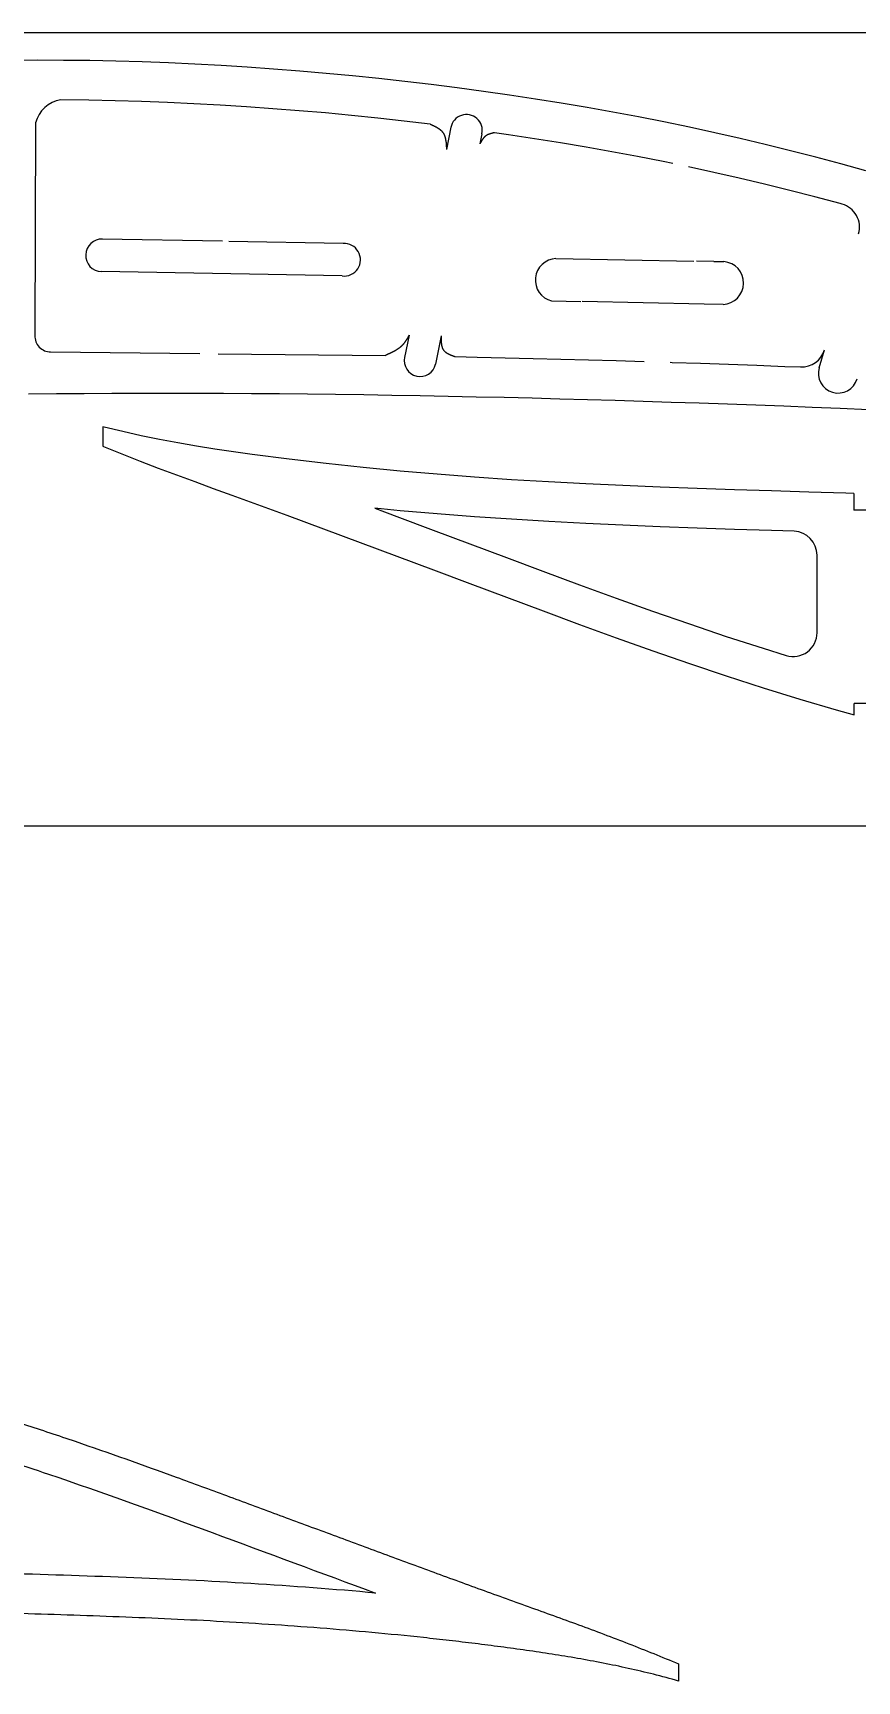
# Model space of a CAD drawing. Header units: millimetres. Extents: x -11497 to 404, y -3854 to 414.
# Drawn here: x -2168 to -2064, y -234.9 to -27 of the extents above; entities that cross this region are included whole.
import ezdxf

# ---------------------------------------------------------------- set-up
doc = ezdxf.new("R2010")
doc.units = ezdxf.units.MM
doc.layers.add('7', color=1, linetype='Continuous')

msp = doc.modelspace()

# ---------------------------------------------------------------- linework, layer by layer
at = {"color": 7}
for p, q in [((-1477.7821, -26.9943), (-2477.752, -26.9943)), ((-2115.2288, -38.8697), (-2115.7935, -41.6746)), ((-2111.3167, -39.7037), (-2111.5719, -40.9713)), ((-2144.0444, -53.2741), (-2159.24, -52.9963)), ((-2128.8488, -53.5519), (-2143.2845, -53.288)), ((-2082.0696, -55.8147), (-2084.2586, -55.7713)), ((-2128.9704, -57.6501), (-2159.3616, -57.0945)), ((-2102.5538, -60.804), (-2098.8481, -60.8775)), ((-2080.8937, -61.2333), (-2083.2759, -61.1861)), ((-2120.5141, -65.1226), (-2121.0816, -67.9413)), ((-2116.4478, -65.1902), (-2117.1695, -68.7753)), ((-2068.7649, -69.219), (-2068.1039, -66.9785)), ((-2064.3856, -85.0953), (-2064.3856, -87.1876)), ((-2061.3561, -87.1876), (-2064.3856, -87.1876)), ((-2061.3542, -111.5746), (-2064.3545, -111.5746)), ((-2064.3545, -113.0025), (-2064.3545, -111.5746)), ((-2477.7821, -126.9943), (-1477.7821, -126.9943))]:
    msp.add_line(p, q, dxfattribs=at)
at = {"color": 7, "linetype": 'Continuous', "lineweight": 25}
msp.add_line((-2086.5187, -232.7275), (-2086.518, -234.8892), dxfattribs=at)
at = {"color": 7}
for points in [[(-2117.837, -38.5018, 0), (-2117.8072, -38.5134, 0), (-2117.7874, -38.5238, 0), (-2117.7577, -38.5354, 0), (-2117.7379, -38.5468, 0), (-2117.7081, -38.5584, 0), (-2117.6883, -38.5698, 0), (-2117.6585, -38.5804, 0), (-2117.6388, -38.5918, 0), (-2117.609, -38.6034, 0), (-2117.5892, -38.6148, 0), (-2117.5595, -38.6264, 0), (-2117.5397, -38.6378, 0), (-2117.5099, -38.6494, 0), (-2117.4901, -38.6608, 0), (-2117.4604, -38.6724, 0), (-2117.4406, -38.6838, 0), (-2117.4108, -38.6954, 0), (-2117.391, -38.7068, 0), (-2117.3613, -38.7194, 0), (-2117.3415, -38.7308, 0), (-2117.3118, -38.7425, 0), (-2117.292, -38.7549, 0), (-2117.2622, -38.7665, 0), (-2117.2425, -38.7789, 0), (-2117.2227, -38.7903, 0), (-2117.193, -38.8029, 0), (-2117.1732, -38.8153, 0), (-2117.1435, -38.8279, 0), (-2117.1237, -38.8403, 0), (-2117.1039, -38.8527, 0), (-2117.0742, -38.8653, 0), (-2117.0544, -38.8777, 0), (-2117.0347, -38.8911, 0), (-2117.005, -38.9037, 0), (-2116.9852, -38.9171, 0), (-2116.9655, -38.9295, 0), (-2116.9457, -38.9429, 0), (-2116.916, -38.9565, 0), (-2116.8963, -38.9699, 0), (-2116.8765, -38.9833, 0), (-2116.8568, -38.9967, 0), (-2116.8271, -39.0113, 0), (-2116.8074, -39.0247, 0), (-2116.7877, -39.0391, 0), (-2116.7679, -39.0535, 0), (-2116.7482, -39.0679, 0), (-2116.7285, -39.0823, 0), (-2116.7088, -39.0967, 0), (-2116.6891, -39.1111, 0), (-2116.6694, -39.1265, 0), (-2116.6497, -39.1409, 0), (-2116.63, -39.1564, 0), (-2116.6103, -39.1718, 0), (-2116.5906, -39.1872, 0), (-2116.5709, -39.2026, 0), (-2116.5513, -39.219, 0), (-2116.5316, -39.2354, 0), (-2116.5119, -39.2508, 0), (-2116.4922, -39.2672, 0), (-2116.4825, -39.2834, 0), (-2116.4629, -39.3008, 0), (-2116.4432, -39.3172, 0), (-2116.4236, -39.3346, 0), (-2116.4139, -39.3518, 0), (-2116.3943, -39.3692, 0), (-2116.3746, -39.3866, 0), (-2116.365, -39.4048, 0), (-2116.3453, -39.4232, 0), (-2116.3257, -39.4406, 0), (-2116.3161, -39.4598, 0), (-2116.2965, -39.4782, 0), (-2116.2868, -39.4964, 0), (-2116.2772, -39.5156, 0), (-2116.2576, -39.535, 0), (-2116.248, -39.5542, 0), (-2116.2284, -39.5746, 0), (-2116.2188, -39.5938, 0), (-2116.2092, -39.614, 0), (-2116.1896, -39.6344, 0), (-2116.18, -39.6546, 0), (-2116.1704, -39.6758, 0), (-2116.1608, -39.696, 0), (-2116.1513, -39.7172, 0), (-2116.1317, -39.7386, 0), (-2116.1221, -39.7598, 0), (-2116.1126, -39.782, 0), (-2116.103, -39.8032, 0), (-2116.0934, -39.8254, 0), (-2116.0839, -39.8476, 0), (-2116.0743, -39.8698, 0), (-2116.0648, -39.892, 0), (-2116.0553, -39.9152, 0), (-2116.0457, -39.9373, 0), (-2116.0362, -39.9605, 0), (-2116.0266, -39.9837, 0), (-2116.0171, -40.0069, 0), (-2116.0176, -40.0299, 0), (-2116.008, -40.0531, 0), (-2115.9985, -40.0773, 0), (-2115.989, -40.1005, 0), (-2115.9795, -40.1247, 0), (-2115.98, -40.1487, 0), (-2115.9705, -40.1729, 0), (-2115.9609, -40.1971, 0), (-2115.9615, -40.2221, 0), (-2115.9519, -40.2463, 0), (-2115.9425, -40.2715, 0), (-2115.943, -40.2965, 0), (-2115.9335, -40.3217, 0), (-2115.924, -40.3469, 0), (-2115.9245, -40.3719, 0), (-2115.915, -40.3971, 0), (-2115.9155, -40.4221, 0), (-2115.906, -40.4483, 0), (-2115.9065, -40.4733, 0), (-2115.8971, -40.4995, 0), (-2115.8976, -40.5255, 0), (-2115.8881, -40.5517, 0), (-2115.8886, -40.5777, 0), (-2115.8792, -40.6039, 0), (-2115.8797, -40.6299, 0), (-2115.8702, -40.6561, 0), (-2115.8708, -40.683, 0), (-2115.8613, -40.7092, 0), (-2115.8618, -40.7362, 0), (-2115.8624, -40.7622, 0), (-2115.8529, -40.7894, 0), (-2115.8535, -40.8164, 0), (-2115.854, -40.8434, 0), (-2115.8446, -40.8706, 0), (-2115.8451, -40.8976, 0), (-2115.8457, -40.9246, 0), (-2115.8362, -40.9518, 0), (-2115.8368, -40.9788, 0), (-2115.8373, -41.0068, 0), (-2115.8279, -41.034, 0), (-2115.8284, -41.061, 0), (-2115.829, -41.089, 0), (-2115.8295, -41.116, 0), (-2115.8201, -41.1442, 0), (-2115.8207, -41.1722, 0), (-2115.8212, -41.1992, 0), (-2115.8218, -41.2272, 0), (-2115.8124, -41.2553, 0), (-2115.8129, -41.2823, 0), (-2115.8135, -41.3103, 0), (-2115.814, -41.3383, 0), (-2115.8046, -41.3665, 0), (-2115.8052, -41.3945, 0), (-2115.8057, -41.4225, 0), (-2115.8063, -41.4505, 0), (-2115.8069, -41.4785, 0), (-2115.7974, -41.5067, 0), (-2115.798, -41.5347, 0), (-2115.7986, -41.5627, 0), (-2115.7991, -41.5907, 0), (-2115.7997, -41.6187, 0), (-2115.7903, -41.6469, 0), (-2115.7909, -41.6749, 0)], [(-2109.7471, -39.5789, 0), (-2109.7672, -39.5825, 0), (-2109.7773, -39.5863, 0), (-2109.7974, -39.5899, 0), (-2109.8075, -39.5937, 0), (-2109.8275, -39.5973, 0), (-2109.8376, -39.6011, 0), (-2109.8577, -39.6046, 0), (-2109.8678, -39.6084, 0), (-2109.8878, -39.612, 0), (-2109.8979, -39.6158, 0), (-2109.918, -39.6194, 0), (-2109.9281, -39.6232, 0), (-2109.9482, -39.6268, 0), (-2109.9582, -39.6306, 0), (-2109.9783, -39.6342, 0), (-2109.9884, -39.638, 0), (-2110.0085, -39.6416, 0), (-2110.0186, -39.6454, 0), (-2110.0386, -39.65, 0), (-2110.0487, -39.6538, 0), (-2110.0688, -39.6574, 0), (-2110.0789, -39.6622, 0), (-2110.099, -39.6658, 0), (-2110.1091, -39.6696, 0), (-2110.1292, -39.6742, 0), (-2110.1392, -39.678, 0), (-2110.1593, -39.6826, 0), (-2110.1694, -39.6863, 0), (-2110.1895, -39.6909, 0), (-2110.1996, -39.6957, 0), (-2110.2197, -39.6993, 0), (-2110.2298, -39.7041, 0), (-2110.2499, -39.7087, 0), (-2110.26, -39.7135, 0), (-2110.2801, -39.7181, 0), (-2110.2902, -39.7219, 0), (-2110.3103, -39.7265, 0), (-2110.3204, -39.7323, 0), (-2110.3305, -39.7371, 0), (-2110.3506, -39.7417, 0), (-2110.3607, -39.7465, 0), (-2110.3808, -39.7511, 0), (-2110.3909, -39.7569, 0), (-2110.411, -39.7615, 0), (-2110.4211, -39.7673, 0), (-2110.4312, -39.7721, 0), (-2110.4513, -39.7777, 0), (-2110.4614, -39.7835, 0), (-2110.4816, -39.789, 0), (-2110.4917, -39.7948, 0), (-2110.5018, -39.8006, 0), (-2110.5219, -39.8062, 0), (-2110.532, -39.812, 0), (-2110.5422, -39.8178, 0), (-2110.5623, -39.8234, 0), (-2110.5724, -39.8302, 0), (-2110.5825, -39.836, 0), (-2110.6027, -39.8426, 0), (-2110.6128, -39.8494, 0), (-2110.6229, -39.8552, 0), (-2110.6431, -39.8618, 0), (-2110.6532, -39.8686, 0), (-2110.6633, -39.8754, 0), (-2110.6735, -39.8832, 0), (-2110.6936, -39.8898, 0), (-2110.7038, -39.8966, 0), (-2110.7139, -39.9044, 0), (-2110.7241, -39.9112, 0), (-2110.7442, -39.9188, 0), (-2110.7544, -39.9265, 0), (-2110.7646, -39.9343, 0), (-2110.7747, -39.9421, 0), (-2110.7849, -39.9499, 0), (-2110.805, -39.9575, 0), (-2110.8152, -39.9663, 0), (-2110.8254, -39.9741, 0), (-2110.8356, -39.9829, 0), (-2110.8457, -39.9907, 0), (-2110.8559, -39.9995, 0), (-2110.8761, -40.0081, 0), (-2110.8863, -40.0169, 0), (-2110.8965, -40.0267, 0), (-2110.9066, -40.0355, 0), (-2110.9168, -40.0453, 0), (-2110.927, -40.0541, 0), (-2110.9372, -40.0639, 0), (-2110.9474, -40.0737, 0), (-2110.9576, -40.0835, 0), (-2110.9678, -40.0933, 0), (-2110.978, -40.1031, 0), (-2110.9882, -40.1128, 0), (-2110.9984, -40.1236, 0), (-2111.0086, -40.1334, 0), (-2111.0189, -40.1442, 0), (-2111.0291, -40.155, 0), (-2111.0393, -40.1648, 0), (-2111.0495, -40.1756, 0), (-2111.0597, -40.1864, 0), (-2111.0699, -40.1972, 0), (-2111.0802, -40.209, 0), (-2111.0904, -40.2198, 0), (-2111.1006, -40.2306, 0), (-2111.1109, -40.2424, 0), (-2111.1211, -40.2532, 0), (-2111.1313, -40.265, 0), (-2111.1416, -40.2768, 0), (-2111.1518, -40.2886, 0), (-2111.162, -40.2994, 0), (-2111.1623, -40.3114, 0), (-2111.1725, -40.3242, 0), (-2111.1828, -40.336, 0), (-2111.193, -40.3477, 0), (-2111.2033, -40.3595, 0), (-2111.2135, -40.3723, 0), (-2111.2238, -40.3841, 0), (-2111.234, -40.3969, 0), (-2111.2343, -40.4089, 0), (-2111.2445, -40.4217, 0), (-2111.2548, -40.4335, 0), (-2111.265, -40.4463, 0), (-2111.2753, -40.4591, 0), (-2111.2856, -40.4719, 0), (-2111.2858, -40.4849, 0), (-2111.2961, -40.4977, 0), (-2111.3063, -40.5105, 0), (-2111.3166, -40.5233, 0), (-2111.3269, -40.5361, 0), (-2111.3271, -40.5501, 0), (-2111.3374, -40.5629, 0), (-2111.3477, -40.5757, 0), (-2111.358, -40.5895, 0), (-2111.3582, -40.6025, 0), (-2111.3685, -40.6152, 0), (-2111.3788, -40.629, 0), (-2111.389, -40.6418, 0), (-2111.3993, -40.6556, 0), (-2111.3996, -40.6696, 0), (-2111.4098, -40.6824, 0), (-2111.4201, -40.6962, 0), (-2111.4304, -40.71, 0), (-2111.4307, -40.723, 0), (-2111.441, -40.7368, 0), (-2111.4512, -40.7506, 0), (-2111.4615, -40.7644, 0), (-2111.4618, -40.7784, 0), (-2111.4721, -40.7912, 0), (-2111.4823, -40.805, 0), (-2111.4926, -40.8188, 0), (-2111.4929, -40.8328, 0), (-2111.5032, -40.8466, 0), (-2111.5135, -40.8604, 0), (-2111.5138, -40.8744, 0), (-2111.524, -40.8882, 0), (-2111.5343, -40.9019, 0), (-2111.5446, -40.9157, 0), (-2111.5449, -40.9297, 0), (-2111.5552, -40.9435, 0), (-2111.5654, -40.9573, 0), (-2111.5757, -40.9711, 0)], [(-2120.5169, -65.1229, 0), (-2120.5273, -65.1447, 0), (-2120.5378, -65.1675, 0), (-2120.5482, -65.1903, 0), (-2120.5687, -65.2119, 0), (-2120.5791, -65.2347, 0), (-2120.5896, -65.2575, 0), (-2120.6001, -65.2793, 0), (-2120.6205, -65.3019, 0), (-2120.631, -65.3237, 0), (-2120.6414, -65.3465, 0), (-2120.6519, -65.3682, 0), (-2120.6723, -65.3908, 0), (-2120.6828, -65.4126, 0), (-2120.6932, -65.4354, 0), (-2120.7037, -65.4572, 0), (-2120.7241, -65.4798, 0), (-2120.7346, -65.5016, 0), (-2120.745, -65.5234, 0), (-2120.7555, -65.5452, 0), (-2120.7759, -65.5678, 0), (-2120.7864, -65.5896, 0), (-2120.7968, -65.6114, 0), (-2120.8073, -65.6332, 0), (-2120.8277, -65.6547, 0), (-2120.8382, -65.6765, 0), (-2120.8486, -65.6983, 0), (-2120.869, -65.7199, 0), (-2120.8795, -65.7407, 0), (-2120.8899, -65.7625, 0), (-2120.9103, -65.7841, 0), (-2120.9208, -65.8049, 0), (-2120.9312, -65.8267, 0), (-2120.9516, -65.8473, 0), (-2120.9621, -65.8691, 0), (-2120.9725, -65.8899, 0), (-2120.9929, -65.9105, 0), (-2121.0033, -65.9312, 0), (-2121.0238, -65.9518, 0), (-2121.0342, -65.9726, 0), (-2121.0446, -65.9934, 0), (-2121.065, -66.013, 0), (-2121.0754, -66.0338, 0), (-2121.0959, -66.0544, 0), (-2121.1063, -66.0742, 0), (-2121.1267, -66.0938, 0), (-2121.1371, -66.1146, 0), (-2121.1475, -66.1344, 0), (-2121.1679, -66.154, 0), (-2121.1783, -66.1727, 0), (-2121.1987, -66.1923, 0), (-2121.2091, -66.2121, 0), (-2121.2295, -66.2307, 0), (-2121.2499, -66.2503, 0), (-2121.2602, -66.2691, 0), (-2121.2806, -66.2877, 0), (-2121.291, -66.3065, 0), (-2121.3114, -66.3251, 0), (-2121.3218, -66.3439, 0), (-2121.3421, -66.3615, 0), (-2121.3625, -66.3801, 0), (-2121.3729, -66.3979, 0), (-2121.3932, -66.4154, 0), (-2121.4136, -66.433, 0), (-2121.424, -66.4508, 0), (-2121.4443, -66.4684, 0), (-2121.4647, -66.486, 0), (-2121.485, -66.5026, 0), (-2121.4954, -66.5194, 0), (-2121.5157, -66.537, 0), (-2121.5361, -66.5536, 0), (-2121.5564, -66.5702, 0), (-2121.5667, -66.586, 0), (-2121.5871, -66.6026, 0), (-2121.6074, -66.6181, 0), (-2121.6277, -66.6347, 0), (-2121.648, -66.6503, 0), (-2121.6684, -66.6659, 0), (-2121.6887, -66.6815, 0), (-2121.699, -66.6973, 0), (-2121.7193, -66.7129, 0), (-2121.7396, -66.7275, 0), (-2121.76, -66.7431, 0), (-2121.7803, -66.7577, 0), (-2121.8005, -66.7723, 0), (-2121.8209, -66.7879, 0), (-2121.8412, -66.8024, 0), (-2121.8615, -66.817, 0), (-2121.8817, -66.8306, 0), (-2121.902, -66.8452, 0), (-2121.9223, -66.8598, 0), (-2121.9426, -66.8734, 0), (-2121.9629, -66.887, 0), (-2121.9832, -66.9016, 0), (-2122.0035, -66.9152, 0), (-2122.0238, -66.9288, 0), (-2122.044, -66.9424, 0), (-2122.0643, -66.956, 0), (-2122.0946, -66.9693, 0), (-2122.1149, -66.9819, 0), (-2122.1351, -66.9955, 0), (-2122.1554, -67.0081, 0), (-2122.1757, -67.0217, 0), (-2122.1959, -67.0343, 0), (-2122.2162, -67.0469, 0), (-2122.2365, -67.0605, 0), (-2122.2667, -67.0729, 0), (-2122.287, -67.0855, 0), (-2122.3072, -67.0971, 0), (-2122.3275, -67.1097, 0), (-2122.3478, -67.1223, 0), (-2122.378, -67.1346, 0), (-2122.3982, -67.1462, 0), (-2122.4185, -67.1588, 0), (-2122.4387, -67.1704, 0), (-2122.459, -67.183, 0), (-2122.4892, -67.1944, 0), (-2122.5095, -67.206, 0), (-2122.5297, -67.2176, 0), (-2122.55, -67.2302, 0), (-2122.5802, -67.2416, 0), (-2122.6005, -67.2532, 0), (-2122.6207, -67.2648, 0), (-2122.6409, -67.2763, 0), (-2122.6712, -67.2867, 0), (-2122.6914, -67.2983, 0), (-2122.7116, -67.3099, 0), (-2122.7419, -67.3213, 0), (-2122.7621, -67.3319, 0), (-2122.7823, -67.3435, 0), (-2122.8125, -67.3539, 0), (-2122.8328, -67.3655, 0), (-2122.853, -67.3761, 0), (-2122.8732, -67.3877, 0), (-2122.9035, -67.398, 0), (-2122.9237, -67.4086, 0), (-2122.9439, -67.4202, 0), (-2122.9741, -67.4306, 0), (-2122.9943, -67.4412, 0), (-2123.0246, -67.4516, 0), (-2123.0448, -67.4622, 0), (-2123.065, -67.4738, 0), (-2123.0952, -67.4842, 0), (-2123.1155, -67.4948, 0), (-2123.1357, -67.5054, 0), (-2123.1659, -67.5158, 0), (-2123.1861, -67.5263, 0), (-2123.2063, -67.5369, 0), (-2123.2365, -67.5473, 0), (-2123.2568, -67.5579, 0), (-2123.277, -67.5685, 0), (-2123.3072, -67.5789, 0), (-2123.3274, -67.5895, 0), (-2123.3576, -67.5989, 0), (-2123.3778, -67.6095, 0), (-2123.3981, -67.6201, 0), (-2123.4283, -67.6305, 0), (-2123.4485, -67.6411, 0), (-2123.4687, -67.6516, 0), (-2123.4989, -67.662, 0)], [(-2116.4474, -65.1904, 0), (-2116.4479, -65.2154, 0), (-2116.4484, -65.2394, 0), (-2116.4489, -65.2644, 0), (-2116.4494, -65.2894, 0), (-2116.4499, -65.3144, 0), (-2116.4504, -65.3394, 0), (-2116.4509, -65.3634, 0), (-2116.4514, -65.3884, 0), (-2116.4519, -65.4133, 0), (-2116.4524, -65.4373, 0), (-2116.4529, -65.4623, 0), (-2116.4534, -65.4873, 0), (-2116.4539, -65.5113, 0), (-2116.4544, -65.5363, 0), (-2116.4549, -65.5603, 0), (-2116.4554, -65.5853, 0), (-2116.4559, -65.6093, 0), (-2116.4564, -65.6343, 0), (-2116.4569, -65.6583, 0), (-2116.4574, -65.6823, 0), (-2116.4579, -65.7073, 0), (-2116.4584, -65.7313, 0), (-2116.4588, -65.7553, 0), (-2116.4593, -65.7793, 0), (-2116.4598, -65.8033, 0), (-2116.4603, -65.8273, 0), (-2116.4608, -65.8513, 0), (-2116.4613, -65.8753, 0), (-2116.4617, -65.8982, 0), (-2116.4522, -65.9224, 0), (-2116.4527, -65.9464, 0), (-2116.4532, -65.9694, 0), (-2116.4537, -65.9934, 0), (-2116.4541, -66.0164, 0), (-2116.4546, -66.0394, 0), (-2116.4451, -66.0626, 0), (-2116.4455, -66.0856, 0), (-2116.446, -66.1086, 0), (-2116.4465, -66.1316, 0), (-2116.4369, -66.1548, 0), (-2116.4374, -66.1778, 0), (-2116.4379, -66.1998, 0), (-2116.4383, -66.2218, 0), (-2116.4288, -66.245, 0), (-2116.4292, -66.267, 0), (-2116.4297, -66.289, 0), (-2116.4201, -66.3112, 0), (-2116.4205, -66.3332, 0), (-2116.411, -66.3554, 0), (-2116.4114, -66.3764, 0), (-2116.4119, -66.3984, 0), (-2116.4023, -66.4196, 0), (-2116.4027, -66.4406, 0), (-2116.3931, -66.4618, 0), (-2116.3936, -66.4827, 0), (-2116.384, -66.5039, 0), (-2116.3844, -66.5239, 0), (-2116.3748, -66.5451, 0), (-2116.3652, -66.5653, 0), (-2116.3656, -66.5853, 0), (-2116.3561, -66.6055, 0), (-2116.3565, -66.6255, 0), (-2116.3468, -66.6447, 0), (-2116.3373, -66.6649, 0), (-2116.3276, -66.6841, 0), (-2116.328, -66.7031, 0), (-2116.3184, -66.7223, 0), (-2116.3088, -66.7415, 0), (-2116.2992, -66.7607, 0), (-2116.2896, -66.7789, 0), (-2116.2899, -66.7969, 0), (-2116.2803, -66.8151, 0), (-2116.2707, -66.8333, 0), (-2116.261, -66.8515, 0), (-2116.2514, -66.8687, 0), (-2116.2417, -66.8869, 0), (-2116.2321, -66.9041, 0), (-2116.2224, -66.9213, 0), (-2116.2128, -66.9375, 0), (-2116.1931, -66.9549, 0), (-2116.1834, -66.9711, 0), (-2116.1738, -66.9873, 0), (-2116.1641, -67.0035, 0), (-2116.1544, -67.0187, 0), (-2116.1347, -67.0351, 0), (-2116.125, -67.0503, 0), (-2116.1153, -67.0655, 0), (-2116.0956, -67.0809, 0), (-2116.0859, -67.0951, 0), (-2116.0762, -67.1103, 0), (-2116.0565, -67.1247, 0), (-2116.0468, -67.1389, 0), (-2116.0271, -67.1533, 0), (-2116.0174, -67.1665, 0), (-2115.9976, -67.1809, 0), (-2115.9879, -67.1941, 0), (-2115.9682, -67.2075, 0), (-2115.9484, -67.2209, 0), (-2115.9387, -67.2341, 0), (-2115.919, -67.2465, 0), (-2115.8992, -67.2599, 0), (-2115.8895, -67.2721, 0), (-2115.8697, -67.2845, 0), (-2115.85, -67.2969, 0), (-2115.8302, -67.3093, 0), (-2115.8205, -67.3215, 0), (-2115.8007, -67.3329, 0), (-2115.7809, -67.3443, 0), (-2115.7612, -67.3567, 0), (-2115.7414, -67.3681, 0), (-2115.7216, -67.3795, 0), (-2115.7118, -67.3897, 0), (-2115.692, -67.4012, 0), (-2115.6723, -67.4126, 0), (-2115.6525, -67.423, 0), (-2115.6327, -67.4334, 0), (-2115.6129, -67.4448, 0), (-2115.5931, -67.4552, 0), (-2115.5733, -67.4656, 0), (-2115.5535, -67.475, 0), (-2115.5337, -67.4854, 0), (-2115.5039, -67.496, 0), (-2115.4841, -67.5054, 0), (-2115.4643, -67.5158, 0), (-2115.4445, -67.5252, 0), (-2115.4247, -67.5346, 0), (-2115.4049, -67.544, 0), (-2115.3851, -67.5534, 0), (-2115.3652, -67.5628, 0), (-2115.3354, -67.5724, 0), (-2115.3156, -67.5818, 0), (-2115.2958, -67.5912, 0), (-2115.276, -67.5996, 0), (-2115.2562, -67.609, 0), (-2115.2263, -67.6176, 0), (-2115.2065, -67.627, 0), (-2115.1867, -67.6354, 0), (-2115.1668, -67.6438, 0), (-2115.137, -67.6534, 0), (-2115.1172, -67.6619, 0), (-2115.0974, -67.6703, 0), (-2115.0775, -67.6787, 0), (-2115.0477, -67.6873, 0), (-2115.0279, -67.6957, 0), (-2115.008, -67.7041, 0), (-2114.9782, -67.7127, 0), (-2114.9584, -67.7211, 0), (-2114.9385, -67.7295, 0), (-2114.9087, -67.7371, 0), (-2114.8888, -67.7455, 0), (-2114.869, -67.7539, 0), (-2114.8392, -67.7625, 0), (-2114.8193, -67.7699, 0), (-2114.7995, -67.7783, 0), (-2114.7697, -67.7869, 0), (-2114.7498, -67.7943, 0), (-2114.73, -67.8027, 0), (-2114.7001, -67.8113, 0), (-2114.6803, -67.8187, 0)]]:
    msp.add_polyline3d(points, dxfattribs=at)
for centre, radius, start, end in [((-2113.2727, -39.2867), 2, 347.965481, 169.268786), ((-2159.2815, -55.0458), 2.0503, 87.760331, 267.760331), ((-2128.7075, -55.607), 2.0599, 262.668177, 93.933824), ((-2101.8605, -58.1752), 2.7188, 92.485263, 255.216347), ((-2080.9923, -58.5337), 2.7014, 272.09396, 85.633881), ((-2119.1218, -68.3398), 2.0003, 167.424812, 347.424812), ((-2066.3697, -69.9255), 2.4972, 163.564263, 343.564263)]:
    msp.add_arc(centre, radius, start, end, dxfattribs=at)
at = {"color": 7, "linetype": 'Continuous', "lineweight": 25}
for points, knots in [([(-2086.518, -234.8892), (-2087.5575, -234.5712), (-2089.6661, -234.0359), (-2092.8396, -233.2772), (-2096.0367, -232.6147), (-2099.2481, -232.0217), (-2102.4721, -231.4932), (-2105.7048, -231.0143), (-2108.944, -230.5724), (-2112.188, -230.1593), (-2115.4363, -229.7732), (-2119.7725, -229.2913), (-2125.2021, -228.7533), (-2131.7297, -228.2021), (-2138.2668, -227.7344), (-2144.8121, -227.3478), (-2151.3633, -227.0279), (-2157.919, -226.763), (-2164.4779, -226.5379), (-2171.039, -226.3364), (-2179.789, -226.0858), (-2190.7286, -225.7846), (-2203.8575, -225.4741), (-2214.7972, -225.2754), (-2223.5468, -225.1581), (-2230.1074, -225.0909), (-2236.6662, -225.0442), (-2243.2227, -225.0208), (-2249.7764, -225.0192), (-2256.327, -225.0417), (-2262.874, -225.0902), (-2269.417, -225.166), (-2274.8657, -225.2528), (-2279.2222, -225.336), (-2282.4882, -225.4091), (-2285.209, -225.4675), (-2287.3847, -225.5276), (-2289.5597, -225.5923), (-2292.2773, -225.6808), (-2294.4513, -225.7351), (-2296.7538, -225.7908), (-2298.5769, -225.8469), (-2301.0068, -225.9276), (-2302.8288, -225.9922), (-2304.6503, -226.0624), (-2306.4713, -226.138), (-2308.2919, -226.2151), (-2310.7189, -226.3194), (-2313.7516, -226.4572), (-2317.3892, -226.6308), (-2321.0253, -226.8128), (-2325.8714, -227.0671), (-2330.7147, -227.3368), (-2335.5551, -227.6234), (-2339.1841, -227.8455), (-2342.8118, -228.0742), (-2346.4382, -228.3101), (-2350.0636, -228.5514), (-2353.6879, -228.7964), (-2357.3113, -229.0461), (-2360.934, -229.296), (-2364.5564, -229.5411), (-2368.1791, -229.7754), (-2371.8022, -229.9937), (-2374.8221, -230.1573), (-2377.2383, -230.279), (-2379.0506, -230.3663), (-2380.8629, -230.4499), (-2382.6753, -230.5289), (-2384.4882, -230.5964), (-2386.3015, -230.6472), (-2388.1153, -230.6734), (-2389.9292, -230.6699), (-2391.7427, -230.6291), (-2393.5549, -230.5523), (-2395.3646, -230.4285), (-2397.1703, -230.2604), (-2398.9701, -230.0264), (-2400.4347, -229.6318), (-2401.5408, -229.1385), (-2402.195, -228.759), (-2402.6923, -228.4152), (-2403.1717, -228.0468), (-2403.619, -227.6392), (-2403.9732, -227.2461), (-2404.1668, -227.0145), (-2404.304, -226.8341), (-2404.4308, -226.6464), (-2404.5438, -226.45), (-2404.6464, -226.248), (-2404.7544, -226.0493), (-2404.8556, -225.8472), (-2404.9293, -225.6332), (-2404.9879, -225.4149), (-2405.032, -225.1927), (-2405.0647, -224.9686), (-2405.0914, -224.6676), (-2405.0951, -224.2891), (-2405.0498, -223.9132), (-2404.9929, -223.6168), (-2404.9383, -223.3968), (-2404.8733, -223.1798), (-2404.7751, -222.8941), (-2404.6314, -222.5445), (-2404.4312, -222.1378), (-2404.1352, -221.6105), (-2403.7174, -220.9802), (-2403.1672, -220.2593), (-2402.5804, -219.5675), (-2401.9691, -218.8979), (-2401.3397, -218.2451), (-2400.6999, -217.6025), (-2399.8385, -216.7543), (-2398.7369, -215.7194), (-2397.3772, -214.5191), (-2395.9775, -213.3655), (-2394.5446, -212.2537), (-2392.5946, -210.8233), (-2390.0925, -209.1257), (-2387.0062, -207.2181), (-2383.8459, -205.4353), (-2380.6166, -203.78), (-2377.3274, -202.2468), (-2373.9872, -200.8273), (-2370.6082, -199.5023), (-2367.1972, -198.2608), (-2363.7576, -197.0994), (-2360.2942, -196.009), (-2356.8092, -194.988), (-2353.3066, -194.0271), (-2349.788, -193.1233), (-2346.2547, -192.276), (-2342.7078, -191.4844), (-2337.9616, -190.5024), (-2332.0004, -189.4068), (-2326.0071, -188.4837), (-2321.1971, -187.8396), (-2317.5825, -187.4041), (-2313.9615, -187.0151), (-2310.3355, -186.6632), (-2306.7031, -186.3704), (-2303.0682, -186.0939), (-2299.4317, -185.822), (-2297.0054, -185.6627), (-2295.7919, -185.5932)], [0, 0, 0, 0, 0.00737426, 0.01474851, 0.02212277, 0.02949703, 0.03687129, 0.04424554, 0.0516198, 0.05899406, 0.06636831, 0.07374257, 0.08849108, 0.1032396, 0.11798811, 0.13273663, 0.14748514, 0.16223365, 0.17698217, 0.19173068, 0.2064792, 0.23597622, 0.26547325, 0.29497028, 0.3097188, 0.32446731, 0.33921582, 0.35396434, 0.36871285, 0.38346137, 0.39820988, 0.41295839, 0.42770691, 0.43508116, 0.44245542, 0.44982968, 0.45351681, 0.45720394, 0.46457819, 0.47195245, 0.47195245, 0.48020319, 0.48432856, 0.48845394, 0.49257931, 0.49670468, 0.50083005, 0.50495542, 0.51320616, 0.52145691, 0.52970765, 0.53795839, 0.55445988, 0.56271062, 0.57096137, 0.57921211, 0.58746285, 0.59571359, 0.60396434, 0.61221508, 0.62046582, 0.62871657, 0.63696731, 0.64521805, 0.6534688, 0.65759417, 0.66171954, 0.66584491, 0.66997028, 0.67409565, 0.67822102, 0.6823464, 0.68647177, 0.69059714, 0.69472251, 0.69884788, 0.70297325, 0.70709862, 0.711224, 0.71328668, 0.71534937, 0.71638071, 0.71741205, 0.71947474, 0.72050608, 0.72102175, 0.72153742, 0.7220531, 0.72256877, 0.72308444, 0.72360011, 0.72411578, 0.72463145, 0.72514712, 0.7256628, 0.72617847, 0.72669414, 0.72772548, 0.72875682, 0.7292725, 0.72978817, 0.73030384, 0.73081951, 0.73185085, 0.7328822, 0.73391354, 0.73597622, 0.73803891, 0.7401016, 0.74216428, 0.74422697, 0.74628965, 0.74835234, 0.75247771, 0.75660308, 0.76072845, 0.76485383, 0.7689792, 0.77722994, 0.78548068, 0.79373143, 0.80198217, 0.81023291, 0.81848365, 0.8267344, 0.83498514, 0.84323588, 0.85148663, 0.85973737, 0.86798811, 0.87623886, 0.8844896, 0.89274034, 0.90099108, 0.91749257, 0.93399406, 0.9422448, 0.95049554, 0.95874629, 0.96699703, 0.97524777, 0.98349851, 0.99174926, 1, 1, 1, 1]), ([(-2295.7919, -185.5932), (-2294.6647, -185.5917), (-2292.4105, -185.57), (-2289.0297, -185.5064), (-2285.6489, -185.4393), (-2282.2676, -185.4095), (-2278.8862, -185.4071), (-2274.3777, -185.4484), (-2269.8702, -185.5508), (-2265.3644, -185.7126), (-2260.8603, -185.9135), (-2255.234, -186.241), (-2248.4898, -186.7477), (-2241.7557, -187.3718), (-2235.0325, -188.1064), (-2228.3235, -188.9584), (-2221.6303, -189.9293), (-2212.7323, -191.3934), (-2201.6686, -193.5591), (-2188.5132, -196.7154), (-2177.6648, -199.7826), (-2169.0646, -202.4939), (-2160.5114, -205.3505), (-2152.0195, -208.3837), (-2143.5556, -211.4937), (-2137.2142, -213.8434), (-2130.8727, -216.1931), (-2124.5309, -218.5419), (-2118.1847, -220.8787), (-2112.891, -222.8124), (-2108.6523, -224.3484), (-2105.47, -225.4917), (-2102.289, -226.6384), (-2099.1109, -227.7931), (-2095.9421, -228.9732), (-2092.7826, -230.1786), (-2089.6415, -231.4305), (-2087.5529, -232.2791), (-2086.5187, -232.7275)], [0, 0, 0, 0, 0.015625, 0.03125, 0.046875, 0.0625, 0.078125, 0.09375, 0.125, 0.140625, 0.15625, 0.1875, 0.21875, 0.25, 0.28125, 0.3125, 0.34375, 0.375, 0.4375, 0.5, 0.5625, 0.59375, 0.625, 0.6875, 0.71875, 0.75, 0.78125, 0.8125, 0.84375, 0.875, 0.890625, 0.90625, 0.921875, 0.9375, 0.953125, 0.96875, 0.984375, 1, 1, 1, 1]), ([(-2286.827, -190.4654), (-2286.1091, -190.4528), (-2285.3912, -190.4416), (-2281.0166, -190.3915), (-2277.3621, -190.4046), (-2266.4056, -190.6096), (-2259.1105, -190.9606), (-2248.1808, -191.7943), (-2244.5398, -192.1246), (-2237.2621, -192.8843), (-2233.6225, -193.3151), (-2222.7384, -194.766), (-2215.5264, -195.9437), (-2201.2057, -198.7931), (-2194.0972, -200.466), (-2183.5087, -203.3293), (-2179.9903, -204.3432), (-2172.9836, -206.4875), (-2169.5001, -207.6158), (-2159.0942, -211.1255), (-2152.216, -213.6321), (-2138.4793, -218.7003), (-2131.6187, -221.2564), (-2124.7499, -223.7893)], [0.050233065, 0.050233065, 0.050233065, 0.050233065, 0.0625, 0.0625, 0.125, 0.125, 0.25, 0.25, 0.3125, 0.3125, 0.375, 0.375, 0.5, 0.5, 0.625, 0.625, 0.6875, 0.6875, 0.75, 0.75, 0.875, 0.875, 1, 1, 1, 1]), ([(-2124.7499, -223.7893), (-2129.9908, -223.3084), (-2135.2355, -222.9164), (-2145.7313, -222.2795), (-2150.9823, -222.0333), (-2161.4879, -221.6254), (-2166.7425, -221.4616), (-2177.2525, -221.1531), (-2182.5078, -221.0062), (-2198.2748, -220.5902), (-2208.7893, -220.3601), (-2229.8178, -220.0691), (-2240.3318, -220.001), (-2256.1024, -220.0356), (-2261.3592, -220.0708), (-2269.2444, -220.1645), (-2271.8727, -220.2025), (-2275.8152, -220.2697), (-2277.1294, -220.2936), (-2279.7577, -220.3458), (-2281.0718, -220.375), (-2283.7001, -220.4328), (-2285.0143, -220.4608), (-2286.4647, -220.4994), (-2286.6009, -220.503), (-2286.7372, -220.5068)], [0, 0, 0, 0, 0.0625, 0.0625, 0.125, 0.125, 0.1875, 0.1875, 0.25, 0.25, 0.375, 0.375, 0.5, 0.5, 0.5625, 0.5625, 0.59375, 0.59375, 0.609375, 0.609375, 0.625, 0.625, 0.640625, 0.640625, 0.642245062, 0.642245062, 0.642245062, 0.642245062])]:
    msp.add_open_spline(points, degree=3, knots=knots, dxfattribs=at)
at = {"layer": '7', "color": 7, "linetype": 'Continuous'}
for points in [[(-2062.8586, -44.3972), (-2066.0231, -43.5204), (-2069.1962, -42.6721), (-2072.3709, -41.8539), (-2075.5524, -41.0682), (-2078.7415, -40.3102), (-2081.9364, -39.586), (-2085.1398, -38.8893), (-2088.3521, -38.2251), (-2091.576, -37.5894), (-2094.8114, -36.9831), (-2098.0564, -36.4023), (-2101.307, -35.8532), (-2104.5722, -35.3314), (-2107.8519, -34.8368), (-2111.139, -34.3658), (-2114.4345, -33.9224), (-2117.7354, -33.5028), (-2121.0419, -33.1118), (-2124.3517, -32.7448), (-2127.665, -32.4056), (-2130.9817, -32.0912), (-2134.295, -31.8051), (-2137.6138, -31.5467), (-2140.9329, -31.3113), (-2144.2486, -31.1062), (-2147.5688, -30.9278), (-2150.8844, -30.7748), (-2154.1977, -30.6529), (-2157.5144, -30.5559), (-2160.8207, -30.4875), (-2164.1297, -30.451), (-2167.4351, -30.4387), (-2170.7332, -30.4579)], [(-2087.2146, -43.4802), (-2088.4534, -43.2241), (-2091.6773, -42.5884), (-2094.9127, -41.982), (-2098.1577, -41.4012), (-2101.4083, -40.8522), (-2104.6735, -40.3303), (-2107.9532, -39.8357), (-2109.7477, -39.5786)], [(-2101.9784, -55.459), (-2084.5891, -55.7647)], [(-2082.0696, -55.8147), (-2080.7867, -55.8401)], [(-2083.2759, -61.1861), (-2098.6522, -60.8813)], [(-2144.628, -67.4499), (-2123.4976, -67.6618)], [(-2114.6805, -67.8192), (-2111.9105, -67.8773), (-2108.3774, -67.9562), (-2104.8658, -68.041), (-2101.3634, -68.1312), (-2097.8673, -68.2262), (-2094.3626, -68.3286), (-2090.848, -68.4325)], [(-2168.5427, -72.5246), (-2165.0275, -72.4904), (-2161.5157, -72.463), (-2158.0153, -72.444), (-2154.5075, -72.4354), (-2150.9979, -72.4309), (-2147.4758, -72.4361), (-2143.953, -72.4464), (-2140.4188, -72.4673), (-2136.8769, -72.4946), (-2133.3314, -72.5292), (-2129.7823, -72.5709), (-2126.2316, -72.6198), (-2122.6753, -72.675), (-2119.1242, -72.7349), (-2115.5784, -72.8015), (-2112.0401, -72.8757), (-2108.5071, -72.9546), (-2104.9954, -73.0394), (-2101.4931, -73.1296), (-2097.997, -73.2246), (-2094.4923, -73.327), (-2090.9777, -73.4309), (-2087.4377, -73.5463), (-2083.8827, -73.6635), (-2080.3272, -73.7877), (-2076.7639, -73.9174), (-2073.2007, -74.0491), (-2069.646, -74.1873), (-2066.0904, -74.3296), (-2062.5409, -74.4725)], [(-2064.3856, -85.0953), (-2065.3846, -85.0648), (-2070.0756, -84.9177), (-2074.7684, -84.7676), (-2079.4611, -84.6135), (-2084.1514, -84.4515), (-2088.8412, -84.2764), (-2093.5292, -84.0835), (-2098.2163, -83.8675), (-2102.9021, -83.6226), (-2107.5876, -83.3437), (-2112.2774, -83.0265), (-2116.9635, -82.6675), (-2121.6458, -82.2646), (-2126.3231, -81.8148), (-2130.9973, -81.3152), (-2135.6673, -80.7626), (-2140.333, -80.1552), (-2142.6803, -79.8269), (-2145.0248, -79.4787), (-2147.3643, -79.1067), (-2149.6977, -78.7069), (-2152.0246, -78.2723), (-2154.3429, -77.8001), (-2156.6524, -77.2852), (-2158.9955, -76.7128), (-2159.1703, -76.6615), (-2159.1703, -79.1176)], [(-2159.1703, -79.1176), (-2159.0954, -79.1497), (-2156.7695, -80.0877), (-2154.4722, -80.9904), (-2152.167, -81.8725), (-2149.8562, -82.7398), (-2147.542, -83.5952), (-2145.2234, -84.4437), (-2142.9036, -85.2874), (-2140.5828, -86.132), (-2135.9477, -87.8291), (-2131.318, -89.5379), (-2126.6937, -91.2566), (-2122.0717, -92.9811), (-2117.4519, -94.7106), (-2112.8302, -96.4421), (-2108.2075, -98.1727), (-2103.6062, -99.8904), (-2099.0013, -101.5942), (-2094.3896, -103.2773), (-2089.7686, -104.9297), (-2085.1329, -106.5427), (-2080.4803, -108.1084), (-2075.8072, -109.6169), (-2071.2152, -111.0299), (-2066.6045, -112.3787), (-2064.3545, -113.0025)]]:
    msp.add_lwpolyline(points, dxfattribs=at)
for points in [[(-2117.8367, -38.5017), (-2121.1432, -38.1108), (-2124.453, -37.7438), (-2127.7663, -37.4046), (-2131.083, -37.0902), (-2134.3963, -36.8041), (-2137.7151, -36.5457), (-2141.0342, -36.3103), (-2144.3499, -36.1052), (-2147.6701, -35.9268), (-2150.9857, -35.7738), (-2154.299, -35.6519), (-2157.6157, -35.5548), (-2160.922, -35.4864), (-2164.4876, -35.4471, 0.30454395), (-2167.6508, -38.3151), (-2167.7364, -65.1497, 0.4242518), (-2165.7584, -67.2379), (-2146.9393, -67.4267)], [(-2063.7835, -52.3326, 0.41907092), (-2065.8598, -48.5927), (-2066.1244, -48.5194), (-2069.2975, -47.6711), (-2072.4722, -46.8528), (-2075.6537, -46.0672), (-2078.8428, -45.3092), (-2082.0377, -44.5849), (-2085.2411, -43.8882)], [(-2087.5721, -68.5393), (-2087.308, -68.5479), (-2083.7531, -68.6651), (-2080.1975, -68.7893), (-2076.6342, -68.919), (-2073.0711, -69.0507), (-2071.0979, -69.1274, 0.34330769), (-2068.1039, -66.9785, 0.27989176)]]:
    msp.add_lwpolyline(points, format="xyb", dxfattribs=at)
msp.add_lwpolyline([(-2069.0278, -92.8565, 0.40487742), (-2071.9319, -89.8581), (-2074.7591, -89.7676), (-2079.4518, -89.6135), (-2084.1421, -89.4514), (-2088.8319, -89.2764), (-2093.5199, -89.0835), (-2098.207, -88.8675), (-2102.8929, -88.6226), (-2107.5783, -88.3437), (-2112.2682, -88.0265), (-2116.9543, -87.6675), (-2121.6365, -87.2646), (-2124.8226, -86.9582), (-2122.081, -87.9811), (-2117.4612, -89.7106), (-2112.8395, -91.4421), (-2108.2168, -93.1727), (-2103.6155, -94.8904), (-2099.0106, -96.5942), (-2094.3989, -98.2773), (-2089.7779, -99.9297), (-2085.1422, -101.5427), (-2080.4895, -103.1084), (-2075.8165, -104.6169), (-2072.9102, -105.5112, 0.50460999), (-2069.0278, -102.6439)], format="xyb", close=True, dxfattribs=at)

doc.saveas('drawing.dxf')
